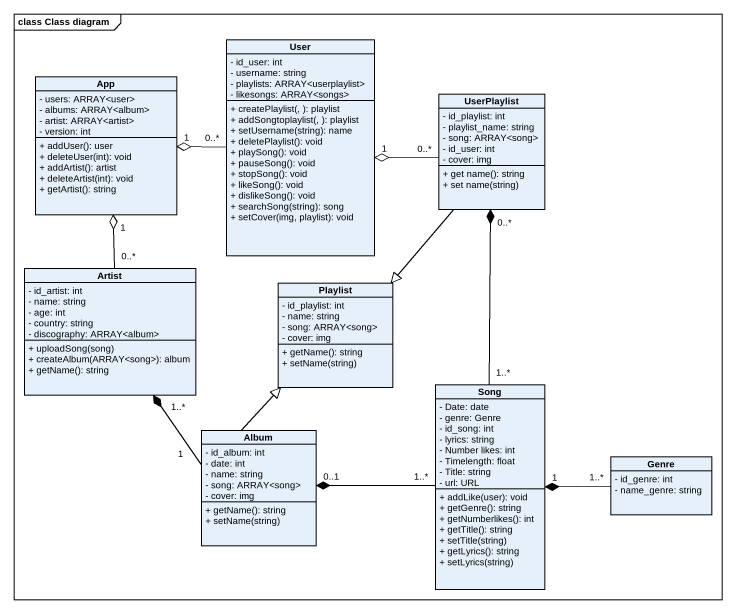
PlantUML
@startuml
mainframe class Class diagram
hide circle
hide empty members
skinparam classAttributeIconSize 0
class User {
  - id_user: int
  - username: string
  - playlists: ARRAY<userplaylist>
  - likesongs: ARRAY<songs>
  + createPlaylist(, ): playlist
  + addSongtoplaylist(, ): playlist
  + setUsername(string): name
  + deletePlaylist(): void
  + playSong(): void
  + pauseSong(): void
  + stopSong(): void
  + likeSong(): void
  + dislikeSong(): void
  + searchSong(string): song
  + setCover(img, playlist): void
}
class App {
  - users: ARRAY<user>
  - albums: ARRAY<album>
  - artist: ARRAY<artist>
  - version: int
  + addUser(): user
  + deleteUser(int): void
  + addArtist(): artist
  + deleteArtist(int): void
  + getArtist(): string
}
class UserPlaylist {
  - id_playlist: int
  - playlist_name: string
  - song: ARRAY<song>
  - id_user: int
  - cover: img
  + get name(): string
  + set name(string)
}
class Artist {
  - id_artist: int
  - name: string
  - age: int
  - country: string
  - discography: ARRAY<album>
  + uploadSong(song)
  + createAlbum(ARRAY<song>): album
  + getName(): string
}
class Playlist {
  - id_playlist: int
  - name: string
  - song: ARRAY<song>
  - cover: img
  + getName(): string
  + setName(string)
}
class Song {
  - Date: date
  - genre: Genre
  - id_song: int
  - lyrics: string
  - Number likes: int
  - Timelength: float
  - Title: string
  - url: URL
  + addLike(user): void
  + getGenre(): string
  + getNumberlikes(): int
  + getTitle(): string
  + setTitle(string)
  + getLyrics(): string
  + setLyrics(string)
}
class Album {
  - id_album: int
  - date: int
  - name: string
  - song: ARRAY<song>
  - cover: img
  + getName(): string
  + setName(string)
}
class Genre {
  - id_genre: int
  - name_genre: string
}
User "0..*" -left-o "1" App
UserPlaylist "0..*" -left-o "1" User
UserPlaylist --|> Playlist
Artist "0..*" -up-o "1" App
Song "1..*" -up-* "0..*" UserPlaylist
Song "1..*" -left-* "0..1" Album
Album "1" -up-* "1..*" Artist
Album -up-|> Playlist
Genre "1..*" -left-* "1" Song
@enduml
